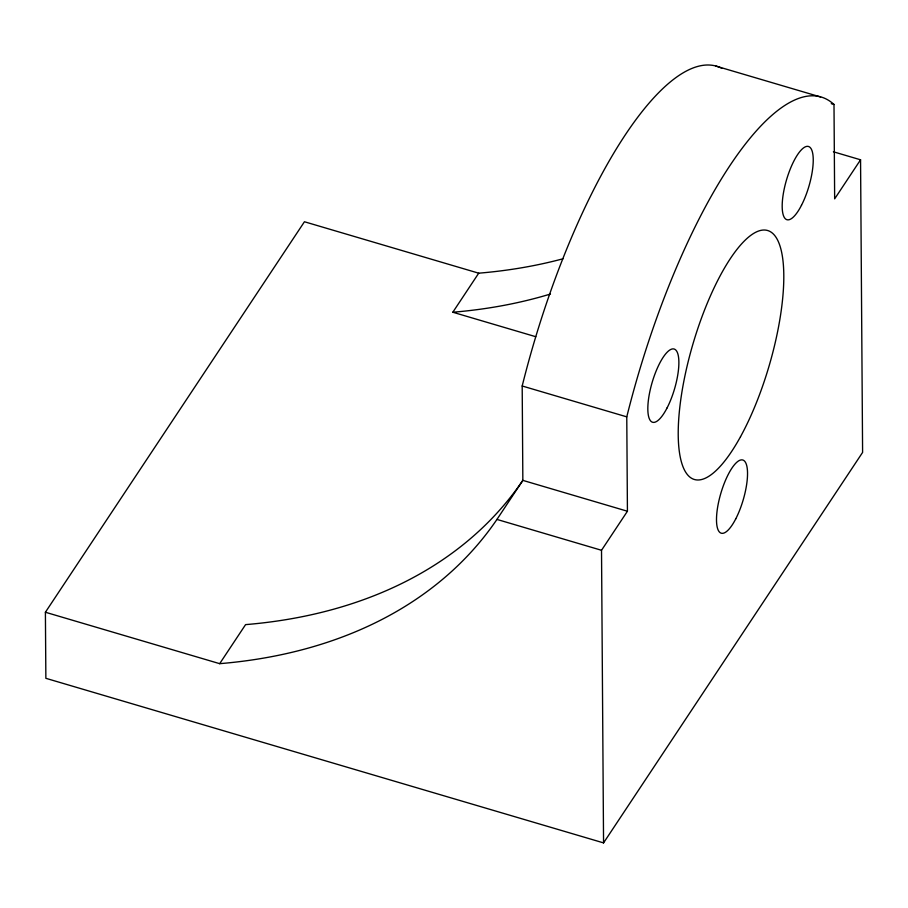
<?xml version="1.0" encoding="UTF-8"?>
<svg xmlns="http://www.w3.org/2000/svg" width="908" height="908" viewBox="0 0 908 908"><rect width="100%" height="100%" fill="white"/><g stroke="black" fill="none" stroke-linecap="round" stroke-linejoin="round"><path stroke-width="1.36" d="M833.396 151.784L860.557 159.797L862.6 452.411L603.559 842.896L45.865 678.31L45.4 612.242L304.441 221.756L478.72 273.183A629.721 425.841 33.6 0 0 563.005 258.78M45.4 612.242L219.679 663.669L245.58 624.625A629.721 425.841 33.6 0 0 522.849 480.377L627.428 511.238L626.77 416.851A318.038 97.111 -73.6 0 1 833.998 104.465L831.274 103.66M535.788 336.72L452.82 312.239L478.72 273.183M219.679 663.669A629.721 425.841 33.6 0 0 496.948 519.421L522.849 480.377L522.191 385.991A318.038 97.111 -73.6 0 1 721.894 68.361M603.559 842.896L601.516 550.282L627.428 511.238M860.557 159.797L834.656 198.852L833.998 104.465M716.037 66.125L820.605 96.986M522.191 385.991L626.77 416.851M496.948 519.421L601.516 550.282M550.464 294.022A629.721 425.841 33.6 0 1 452.82 312.239M740.519 436.691A129.765 39.623 -73.6 0 0 771.323 232.3A129.765 39.623 -73.6 0 0 681.272 396.149A129.765 39.623 -73.6 0 0 740.519 436.691M667.108 407.862A38.17 11.656 -73.6 0 0 674.553 349.183A38.17 11.656 -73.6 0 0 648.425 399.895A38.17 11.656 -73.6 0 0 667.108 407.862M801.469 205.322A38.17 11.656 -73.6 0 0 808.926 146.642A38.17 11.656 -73.6 0 0 782.787 197.342A38.17 11.656 -73.6 0 0 801.469 205.322M735.764 518.843A38.17 11.656 -73.6 0 0 743.221 460.163A38.17 11.656 -73.6 0 0 717.093 510.875A38.17 11.656 -73.6 0 0 735.764 518.843"/></g></svg>
